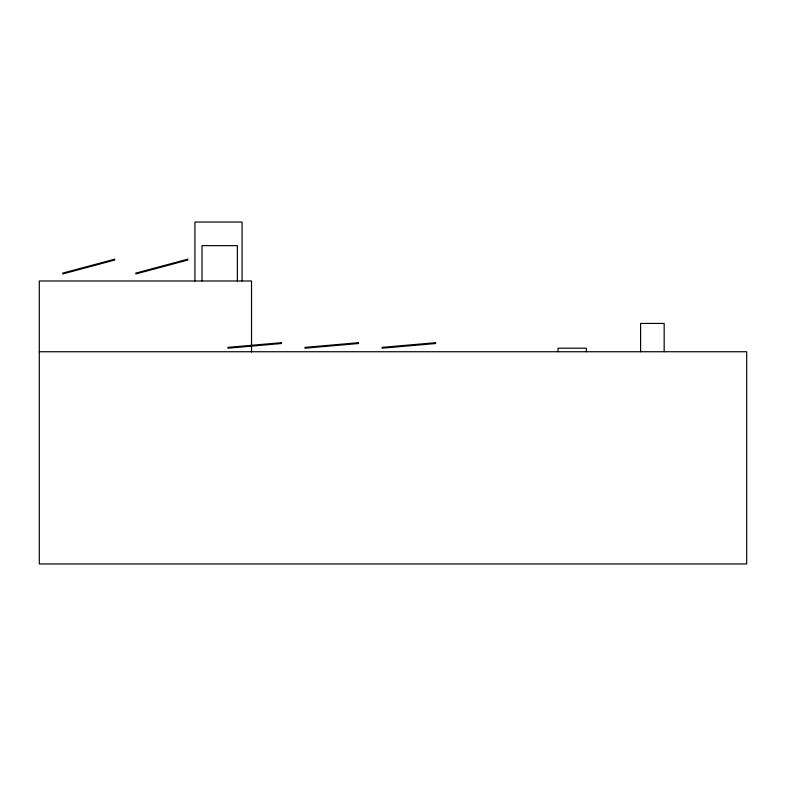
<?xml version="1.0" encoding="UTF-8"?>
<svg xmlns="http://www.w3.org/2000/svg" width="786" height="786" viewBox="0 0 786 786"><rect width="100%" height="100%" fill="white"/><g stroke="black" fill="none" stroke-linecap="round" stroke-linejoin="round"><path stroke-width="1.18" d="M39.3 351.735L746.7 351.735L746.7 563.955L39.3 563.955L39.3 280.995L251.52 280.995L251.52 352.04M664.17 351.735L664.17 323.439L640.59 323.439L640.59 351.735M586.356 351.735L586.356 348.198L558.06 348.198L558.06 351.735M242.088 280.995L242.088 222.045L194.928 222.045L194.928 280.995M237.372 280.995L237.372 245.625L202.002 245.625L202.002 280.995M114.55 259.223L62.664 273.125L62.88 273.921L114.766 260.019L114.55 259.223M187.648 259.223L135.762 273.125L135.978 273.921L187.864 260.019L187.648 259.223M281.378 342.696L227.871 347.373L227.94 348.198L281.447 343.521L281.378 342.696M358.465 342.696L304.958 347.373L305.027 348.198L358.544 343.521L358.465 342.696M435.562 342.696L382.045 347.373L382.124 348.198L435.631 343.521L435.562 342.696"/></g></svg>
